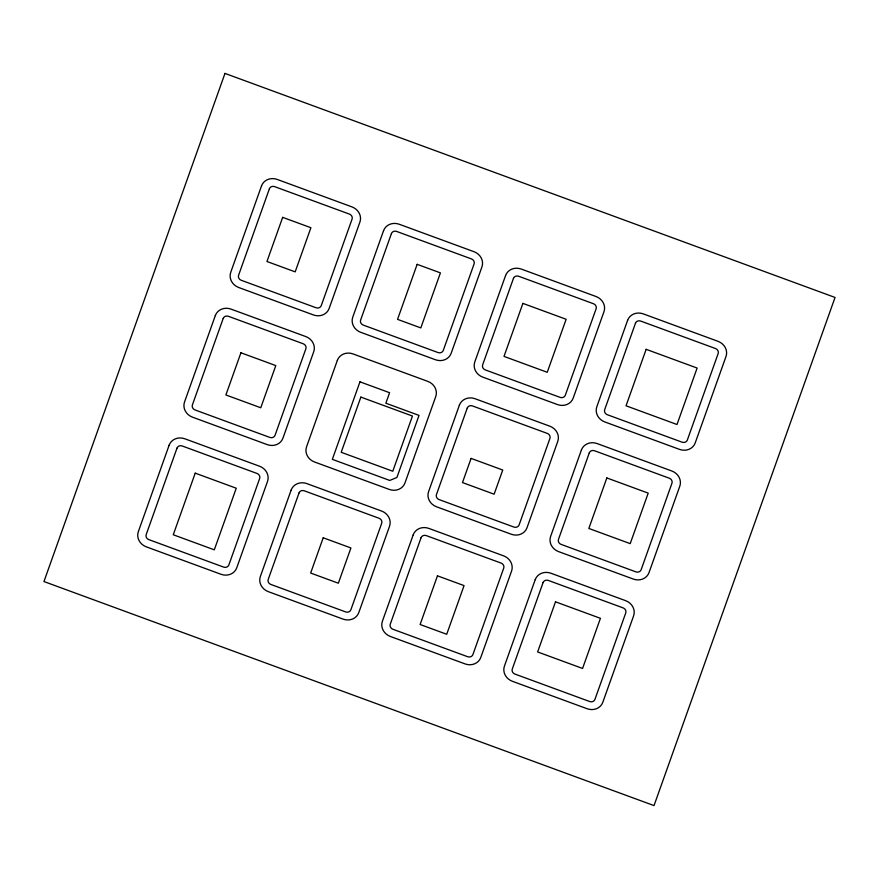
<?xml version="1.0" encoding="UTF-8"?>
<svg xmlns="http://www.w3.org/2000/svg" width="879" height="879" viewBox="0 0 879 879"><rect width="100%" height="100%" fill="white"/><g stroke="black" fill="none" stroke-linecap="round" stroke-linejoin="round"><path stroke-width="1.32" d="M224.98 73.407L43.95 581.546L654.02 805.593L835.05 297.454L224.98 73.407M169.12 445.246L138.322 531.696A12.581 11.471 22.9 0 0 146.288 546.837L221.079 574.306A12.581 11.471 22.9 0 0 236.737 567.834L267.535 481.384A12.581 11.471 22.9 0 0 259.58 466.244L184.788 438.775A12.581 11.471 22.9 0 0 169.12 445.246M215.322 315.572L184.524 402.022A12.581 11.471 22.9 0 0 192.479 417.162L267.271 444.631A12.581 11.471 22.9 0 0 282.939 438.16L313.737 351.71A12.581 11.471 22.9 0 0 305.771 336.569L230.979 309.1A12.581 11.471 22.9 0 0 215.322 315.572M261.524 185.898L230.727 272.347A12.581 11.471 22.9 0 0 238.681 287.488L313.473 314.957A12.581 11.471 22.9 0 0 329.131 308.485L359.929 222.035A12.581 11.471 22.9 0 0 351.974 206.895L277.182 179.426A12.581 11.471 22.9 0 0 261.524 185.898M176.998 448.136L146.2 534.586A4.197 3.824 22.9 0 0 148.848 539.629L223.64 567.098A4.197 3.824 22.9 0 0 228.859 564.944L259.657 478.495A4.197 3.824 22.9 0 0 257.009 473.451L182.217 445.983A4.197 3.824 22.9 0 0 176.998 448.136M223.2 318.462L192.402 404.911A4.197 3.824 22.9 0 0 195.05 409.955L269.842 437.423A4.197 3.824 22.9 0 0 275.061 435.27L305.859 348.82A4.197 3.824 22.9 0 0 303.211 343.766L228.419 316.308A4.197 3.824 22.9 0 0 223.2 318.462M269.392 188.787L238.594 275.237A4.197 3.824 22.9 0 0 241.253 280.28L316.044 307.749A4.197 3.824 22.9 0 0 321.264 305.595L352.061 219.146A4.197 3.824 22.9 0 0 349.402 214.091L274.611 186.634A4.197 3.824 22.9 0 0 269.392 188.787M282.675 217.355L266.952 261.492L295.179 271.864L310.902 227.716L282.675 217.355M195.215 473.144L173.262 534.762L214.3 549.825L236.253 488.219L195.215 473.144M240.923 352.776L225.892 394.957L260.766 407.768L275.797 365.587L240.923 352.776M291.158 490.053L260.349 576.514A12.581 11.471 22.9 0 0 268.315 591.655L343.107 619.124A12.581 11.471 22.9 0 0 358.764 612.652L389.562 526.202A12.581 11.471 22.9 0 0 381.607 511.051L306.815 483.593A12.581 11.471 22.9 0 0 291.158 490.053M337.349 360.379L306.551 446.829A12.581 11.471 22.9 0 0 314.506 461.98L389.298 489.438A12.581 11.471 22.9 0 0 404.966 482.978L435.764 396.528A12.581 11.471 22.9 0 0 427.798 381.376L353.006 353.918A12.581 11.471 22.9 0 0 337.349 360.379M383.552 230.705L352.754 317.154A12.581 11.471 22.9 0 0 360.709 332.306L435.501 359.764A12.581 11.471 22.9 0 0 451.158 353.303L481.956 266.853A12.581 11.471 22.9 0 0 474.001 251.702L399.209 224.244A12.581 11.471 22.9 0 0 383.552 230.705M299.025 492.954L268.227 579.404A4.197 3.824 22.9 0 0 270.875 584.447L345.667 611.916A4.197 3.824 22.9 0 0 350.886 609.762L381.684 523.313A4.197 3.824 22.9 0 0 379.036 518.258L304.244 490.79A4.197 3.824 22.9 0 0 299.025 492.954M391.419 233.594L360.621 320.055A4.197 3.824 22.9 0 0 363.28 325.098L438.072 352.567A4.197 3.824 22.9 0 0 443.291 350.402L474.089 263.953A4.197 3.824 22.9 0 0 471.43 258.909L396.638 231.441A4.197 3.824 22.9 0 0 391.419 233.594M359.961 381.827L332.339 459.354L389.749 480.439L396.901 477.484L419.019 415.404L385.859 403.219L389.595 392.715L359.961 381.827M360.862 397.099L341.195 452.3L392.781 471.243L412.449 416.042L360.862 397.099M417.151 264.337L397.55 319.363L420.81 327.911L440.423 272.886L417.151 264.337M323.208 537.783L310.65 573.042L338.349 583.216L350.919 547.958L323.208 537.783M413.185 534.871L382.376 621.321A12.581 11.471 22.9 0 0 390.342 636.462L465.134 663.931A12.581 11.471 22.9 0 0 480.791 657.459L511.589 571.009A12.581 11.471 22.9 0 0 503.634 555.869L428.842 528.4A12.581 11.471 22.9 0 0 413.185 534.871M459.376 405.197L428.578 491.647A12.581 11.471 22.9 0 0 436.533 506.787L511.325 534.256A12.581 11.471 22.9 0 0 526.993 527.785L557.791 441.335A12.581 11.471 22.9 0 0 549.825 426.194L475.034 398.725A12.581 11.471 22.9 0 0 459.376 405.197M505.579 275.523L474.781 361.972A12.581 11.471 22.9 0 0 482.736 377.113L557.528 404.582A12.581 11.471 22.9 0 0 573.185 398.11L603.983 311.66A12.581 11.471 22.9 0 0 596.028 296.52L521.236 269.051A12.581 11.471 22.9 0 0 505.579 275.523M421.052 537.761L390.254 624.211A4.197 3.824 22.9 0 0 392.902 629.265L467.694 656.723A4.197 3.824 22.9 0 0 472.913 654.569L503.722 568.12A4.197 3.824 22.9 0 0 501.063 563.076L426.271 535.608A4.197 3.824 22.9 0 0 421.052 537.761M467.254 408.087L436.456 494.536A4.197 3.824 22.9 0 0 439.104 499.591L513.896 527.048A4.197 3.824 22.9 0 0 519.115 524.895L549.913 438.445A4.197 3.824 22.9 0 0 547.265 433.402L472.473 405.933A4.197 3.824 22.9 0 0 467.254 408.087M513.446 278.412L482.648 364.862A4.197 3.824 22.9 0 0 485.307 369.916L560.099 397.374A4.197 3.824 22.9 0 0 565.318 395.22L596.116 308.771A4.197 3.824 22.9 0 0 593.457 303.727L518.665 276.259A4.197 3.824 22.9 0 0 513.446 278.412M522.895 303.387L504.008 356.402L547.243 372.289L566.142 319.264L522.895 303.387M471.089 458.398L462.475 482.571L494.13 494.196L502.744 470.023L471.089 458.398M437.456 575.833L420.118 624.508L446.719 634.275L464.057 585.601L437.456 575.833M535.212 579.69L504.414 666.139A12.581 11.471 22.9 0 0 512.369 681.28L587.161 708.749A12.581 11.471 22.9 0 0 602.818 702.277L633.616 615.827A12.581 11.471 22.9 0 0 625.661 600.687L550.869 573.218A12.581 11.471 22.9 0 0 535.212 579.69M581.404 450.015L550.606 536.465A12.581 11.471 22.9 0 0 558.572 551.605L633.352 579.074A12.581 11.471 22.9 0 0 649.021 572.603L679.819 486.153A12.581 11.471 22.9 0 0 671.853 471.012L597.061 443.543A12.581 11.471 22.9 0 0 581.404 450.015M627.606 320.341L596.808 406.79A12.581 11.471 22.9 0 0 604.763 421.931L679.555 449.4A12.581 11.471 22.9 0 0 695.212 442.928L726.01 356.478A12.581 11.471 22.9 0 0 718.055 341.338L643.263 313.869A12.581 11.471 22.9 0 0 627.606 320.341M543.079 582.579L512.281 669.029A4.197 3.824 22.9 0 0 514.94 674.072L589.721 701.541A4.197 3.824 22.9 0 0 594.94 699.387L625.749 612.938A4.197 3.824 22.9 0 0 623.09 607.883L548.298 580.426A4.197 3.824 22.9 0 0 543.079 582.579M589.282 452.905L558.484 539.354A4.197 3.824 22.9 0 0 561.132 544.398L635.924 571.866A4.197 3.824 22.9 0 0 641.143 569.713L671.941 483.263A4.197 3.824 22.9 0 0 669.293 478.209L594.501 450.751A4.197 3.824 22.9 0 0 589.282 452.905M635.473 323.23L604.675 409.68A4.197 3.824 22.9 0 0 607.334 414.723L682.126 442.192A4.197 3.824 22.9 0 0 687.345 440.038L718.143 353.589A4.197 3.824 22.9 0 0 715.484 348.534L640.692 321.066A4.197 3.824 22.9 0 0 635.473 323.23M555.506 601.829L537.64 651.954L582.568 668.458L600.423 618.322L555.506 601.829M646.153 349.326L626.046 405.79L677.006 424.513L697.124 368.048L646.153 349.326M606.84 477.945L588.842 528.455L630.21 543.64L648.208 493.13L606.84 477.945"/></g></svg>
